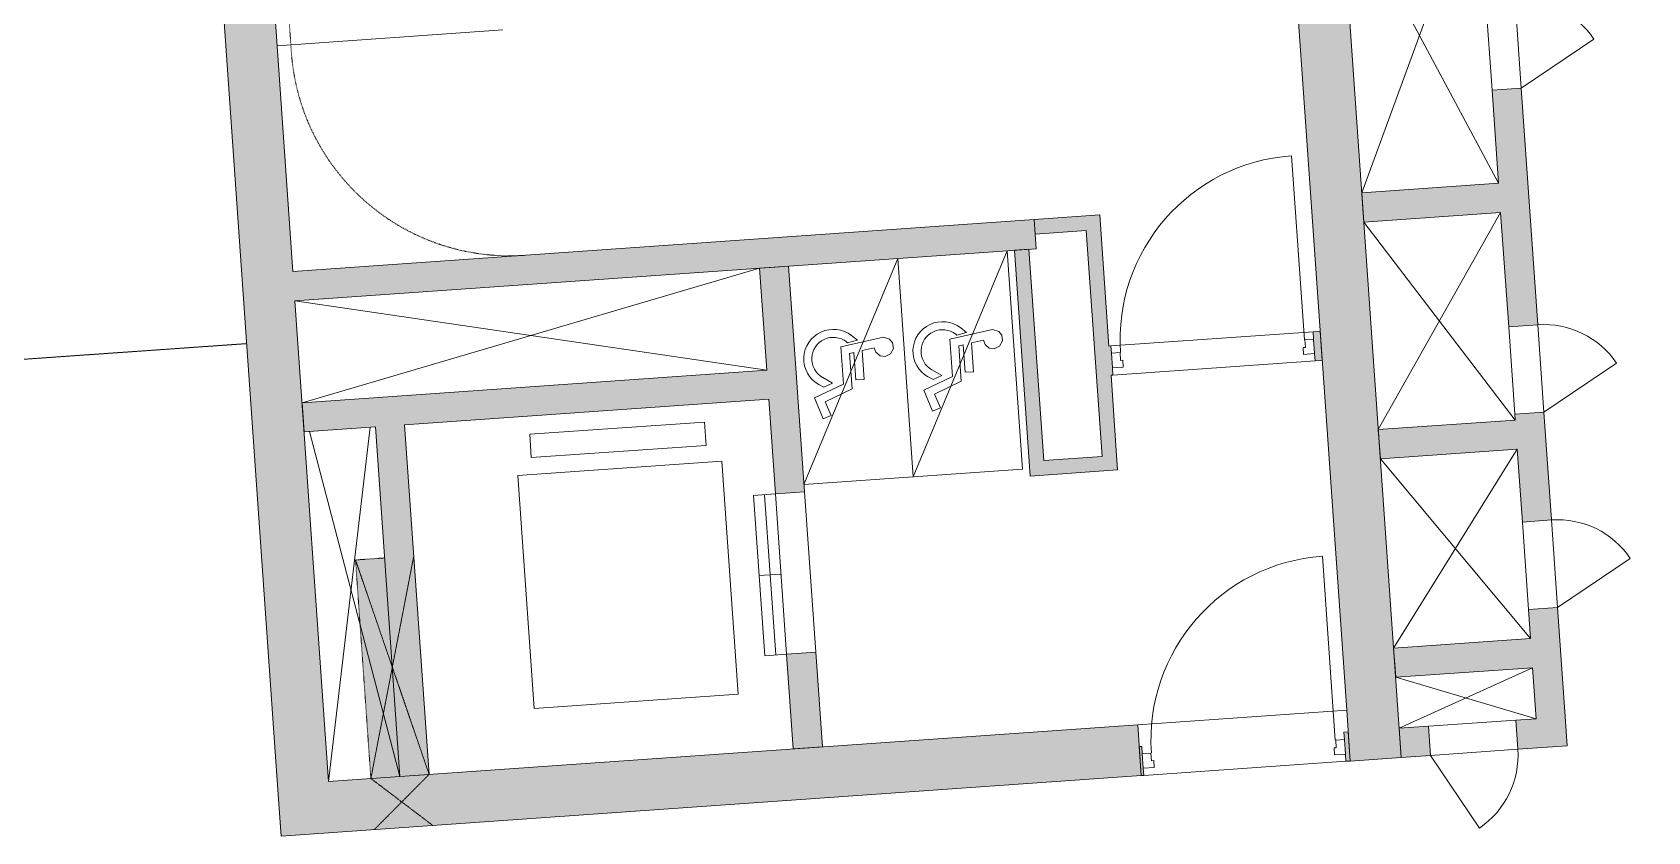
# Model space of a CAD drawing. Header units: millimetres. Extents: x 833941507 to 1669051331, y 817666127 to 1636299673.
# Drawn here: x 834390742 to 834401805, y 818033435 to 818038909 of the extents above; entities that cross this region are included whole.
import ezdxf

# ---------------------------------------------------------------- set-up
doc = ezdxf.new("R2010")
doc.units = ezdxf.units.MM
doc.header["$LTSCALE"] = 3
for name, pattern in [('3A35X-MAGP-P-MP-B02A$0$Hidden', [2.25, 1, -1.25]), ('3A35X-MAGP-P-MP-B02A$0$Overhead', [1.8, 1.2, -0.6]), ('3A35X-MAGP-P-MP-B02B$0$Hidden', [2.25, 1, -1.25]), ('3A35X-MAGP-P-MP-B02B$0$Overhead', [1.8, 1.2, -0.6])]:
    doc.linetypes.add(name, pattern=pattern)
for name, color, linetype, lineweight in [('3A35X-MAGP-P-MP-B02A$0$A-010-M_LINE', 252, 'Continuous', 5), ('3A35X-MAGP-P-MP-B02A$0$A-200-M_WALL_EXT', 252, 'Continuous', 9), ('3A35X-MAGP-P-MP-B02A$0$A-200-M_WALL_INT', 252, 'Continuous', 9), ('3A35X-MAGP-P-MP-B02A$0$A-200-M_WALL_PAT', 252, 'Continuous', 9), ('3A35X-MAGP-P-MP-B02A$0$A-230-M_FLOOR', 252, 'Continuous', 18), ('3A35X-MAGP-P-MP-B02A$0$A-325-M_DOOR', 252, 'Continuous', 5), ('3A35X-MAGP-P-MP-B02A$0$A-770-ME_FFE_SA', 252, 'Continuous', 5), ('3A35X-MAGP-P-MP-B02A$0$Z-060-M_DETAIL', 252, 'Continuous', 5), ('3A35X-MAGP-P-MP-B02B$0$A-010-M_LINE', 252, 'Continuous', 5), ('3A35X-MAGP-P-MP-B02B$0$A-200-M_WALL_EXT', 252, 'Continuous', 9), ('3A35X-MAGP-P-MP-B02B$0$A-200-M_WALL_INT', 252, 'Continuous', 9), ('3A35X-MAGP-P-MP-B02B$0$A-200-M_WALL_PAT', 252, 'Continuous', 9), ('3A35X-MAGP-P-MP-B02B$0$A-230-M_FLOOR', 252, 'Continuous', 18), ('3A35X-MAGP-P-MP-B02B$0$A-325-M_DOOR', 252, 'Continuous', 5), ('3A35X-MAGP-P-MP-B02B$0$A-770-ME_FFE_SA', 252, 'Continuous', 5), ('3A35X-MAGP-P-MP-B02B$0$Z-060-M_DETAIL', 252, 'Continuous', 5), ('UAJ-23FLOR-h', 251, 'Continuous', 9)]:
    doc.layers.add(name, color=color, linetype=linetype, lineweight=lineweight)
doc.layers.add('UAJ-00XREF', color=7, linetype='Continuous')

# ---------------------------------------------------------------- blocks, each defined once
blk = doc.blocks.new('GBP-LTC-LB01')
at = {"layer": 'UAJ-23FLOR-h'}
h = blk.add_hatch(dxfattribs=at)
h.set_pattern_fill('EARTH,_O', color=256, scale=180, angle=45)
h.set_pattern_definition([(48.9989, (834576001.8, 818046085.3), (-112.727, 1612.5107), [1143, -1143]), (48.9989, (834575678.3, 818046366.6), (-112.727, 1612.5107), [1143, -1143]), (48.9989, (834575354.8, 818046647.8), (-112.727, 1612.5107), [1143, -1143]), (138.9989, (834575340.7, 818046849.3), (-1612.5107, -112.727), [1143, -1143]), (138.9989, (834575621.9, 818047172.8), (-1612.5107, -112.727), [1143, -1143]), (138.9989, (834575903.1, 818047496.3), (-1612.5107, -112.727), [1143, -1143])])
h.paths.add_polyline_path([(834572173, 818200349), (834310584, 818182062), (834331502, 817882832), (834364940, 817885169), (834473096, 818011284), (834480534, 818020120), (834485095, 818025710), (834491376, 818033619), (834497063, 818041013), (834493146, 818043679), (834512789, 818074029), (834518712, 818083675), (834526231, 818096325), (834534646, 818111073), (834545956, 818131981), (834557205, 818154199), (834564040, 818168497), (834570941, 818183576), (834578368, 818200696)])
h.paths.add_polyline_path([(834382131, 817956470), (834418269, 817958996), (834422062, 817963856), (834428403, 817964299), (834467239, 818010696), (834466445, 818021739), (834476098, 818035709), (834485267, 818048983), (834487015, 818051460), (834497268, 818067303), (834492893, 818129890), (834448057, 818126756), (834416897, 818105052), (834382061, 818080789), (834386167, 818022059), (834377588, 818021459)], flags=16)
edge = h.paths.add_edge_path(flags=16)
edge.add_line((834540292, 818142076), (834533466, 818141614))
edge.add_line((834533466, 818141614), (834523258, 818143863))
edge.add_line((834523258, 818143863), (834525897, 818155839))
edge.add_arc((834558382, 818267025), 115835, 237.2184, 253.71313, ccw=False)
edge.add_line((834495665, 818169638), (834498268, 818132357))
edge.add_line((834498268, 818132357), (834496346, 818130135))
edge.add_line((834496346, 818130135), (834492880, 818129893))
edge.add_line((834492880, 818129893), (834494230, 818110588))
edge.add_line((834494230, 818110588), (834496326, 818110708))
edge.add_line((834496326, 818110708), (834498420, 818080754))
edge.add_line((834498420, 818080754), (834498046, 818080727))
edge.add_line((834498046, 818080727), (834498255, 818077746))
edge.add_line((834498255, 818077746), (834503061, 818078082))
edge.add_line((834503061, 818078082), (834504980, 818081212))
edge.add_line((834504980, 818081212), (834509429, 818088471))
edge.add_line((834509429, 818088471), (834515217, 818097914))
edge.add_line((834515217, 818097914), (834526067, 818116416))
edge.add_line((834526067, 818116416), (834532489, 818127889))
edge.add_line((834532489, 818127889), (834534831, 818132146))
edge.add_line((834534831, 818132146), (834540292, 818142076))
h = blk.add_hatch(dxfattribs=at)
h.set_pattern_fill('EARTH,_O', color=256, scale=180, angle=45)
h.set_pattern_definition([(45.0000001, (-1082349.7, 54794.9), (-3e-06, 1616.4461018), [1143, -1143]), (45.0000001, (-1082652.8, 55098), (-3e-06, 1616.4461018), [1143, -1143]), (45.0000001, (-1082955.9, 55401.1), (-3e-06, 1616.4461018), [1143, -1143]), (135.0000001, (-1082955.9, 55603.1), (-1616.4461018, -3e-06), [1143, -1143]), (135.0000001, (-1082652.8, 55906.2), (-1616.4461018, -3e-06), [1143, -1143]), (135.0000001, (-1082349.7, 56209.3), (-1616.4461018, -3e-06), [1143, -1143])])
h.paths.add_polyline_path([(834669469, 818015499), (834651081, 818014214), (834651091, 818014066), (834669480, 818015352)], flags=16)
edge = h.paths.add_edge_path()
edge.add_arc((834611764, 818123015), 22001, 94.0007, 118.6887)
edge.add_line((834601202, 818142316), (834593918, 818141228))
edge.add_arc((834611768, 818123014), 25503, 93.9972, 134.4213, ccw=False)
edge.add_line((834609991, 818148455), (834618164, 818149026))
edge.add_line((834618164, 818149026), (834618408, 818145535))
edge.add_line((834618408, 818145535), (834616365, 818145392))
edge.add_line((834616365, 818145392), (834616609, 818141901))
edge.add_line((834616609, 818141901), (834611622, 818141552))
edge.add_line((834611622, 818141552), (834611378, 818145043))
edge.add_line((834611378, 818145043), (834610229, 818144963))
h.paths.add_polyline_path([(834673233, 818197366), (834607546, 818192774), (834599172, 818174435), (834588349, 818152375), (834578622, 818133891), (834568418, 818115665), (834556457, 818095618), (834546606, 818080042), (834532219, 818058624), (834523692, 818046596), (834515684, 818035708), (834508244, 818025930), (834500656, 818016266), (834489787, 818002934), (834483448, 817995421), (834478638, 817989842), (834458454, 817967379), (834441506, 817949096), (834383076, 817886437), (834482027, 817893355), (834551919, 817920009), (834634905, 817930637), (834634023, 817939309), (834633770, 817941796), (834633578, 817943687), (834508697, 817930984), (834507053, 817930191), (834506409, 817939427), (834507657, 817945567), (834503417, 818006767), (834503064, 818011763), (834514053, 818025792), (834520785, 818034889), (834526319, 818042437), (834532382, 818050706), (834536346, 818056473), (834542258, 818065226), (834550406, 818077287), (834561579, 818095002), (834574523, 818117080), (834587769, 818140310), (834609774, 818143595), (834610002, 818140336), (834634253, 818142031), (834636807, 818105492), (834642791, 818105914), (834646279, 818056033), (834640293, 818055614), (834643382, 818011425), (834641138, 818011268), (834645776, 817944928), (834639048, 817944244), (834640362, 817931328), (834651070, 817932707), (834650588, 817936476), (834685106, 817940897), (834685588, 817937128), (834691374, 817937869)])
blk = doc.blocks.new('3A35X-MAGP-P-MP-B02A')
at = {"layer": '3A35X-MAGP-P-MP-B02A$0$A-200-M_WALL_PAT', "lineweight": 5}
blk.add_hatch(color=256, dxfattribs=at).paths.add_polyline_path([(24000, 113156), (24350, 113156), (24350, 120656), (24000, 120656), (24000, 113302)], flags=0)
at = {"layer": '3A35X-MAGP-P-MP-B02A$0$A-200-M_WALL_PAT'}
h = blk.add_hatch(color=256, dxfattribs=at)
h.paths.add_polyline_path([(25490, 113356), (25490, 114106), (25290, 114106), (25290, 113356)], flags=0)
h.paths.add_polyline_path([(25290, 114706), (25490, 114706), (25490, 115446), (25290, 115446), (25290, 114735)], flags=0)
h.paths.add_polyline_path([(25290, 116046), (25490, 116046), (25490, 117671), (25290, 117671), (25290, 116531)], flags=0)
h.paths.add_polyline_path([(25490, 118271), (25490, 120456), (25290, 120456), (25290, 118271)], flags=0)
for points in [[(16660, 113506), (17010, 113506), (17010, 120306), (16660, 120306), (16660, 115585)], [(20751, 116806), (22100, 116806), (22100, 117006), (17010, 117006), (17010, 116806), (20400, 116806)], [(22546, 116906), (22550, 116906), (22550, 117006), (22100, 117006), (22100, 116906), (22511, 116906)], [(25290, 116831), (25290, 117031), (24350, 117031), (24350, 116831), (25048, 116831)], [(22468, 115356), (22550, 115356), (22550, 116906), (22450, 116906), (22450, 115356)], [(20218, 116106), (20400, 116106), (20400, 116806), (20200, 116806), (20200, 116106)], [(22050, 115356), (22050, 116806), (21950, 116806), (21950, 115356), (22039, 115356)], [(17500, 115906), (17500, 116106), (17010, 116106), (17010, 115906)], [(20200, 115906), (20400, 115906), (20400, 116106), (17500, 116106), (17500, 115906), (20200, 115906)], [(17500, 113506), (17700, 113506), (17700, 115906), (17500, 115906), (17500, 113996)], [(24350, 115206), (25290, 115206), (25290, 115406), (24350, 115406), (24350, 115256)], [(22550, 115256), (22550, 115356), (21950, 115356), (21950, 115256), (22450, 115256)], [(25048, 113706), (25290, 113706), (25290, 113906), (24350, 113906), (24350, 113706)]]:
    blk.add_hatch(color=256, dxfattribs=at).paths.add_polyline_path(points, flags=0)
h = blk.add_hatch(color=256, dxfattribs=at)
h.paths.add_polyline_path([(24000, 115906), (24000, 116106), (23951, 116106), (23951, 115906)], flags=0)
h.paths.add_polyline_path([(22550, 115906), (22563, 115906), (22563, 116106), (22550, 116106), (22550, 115906)], flags=0)
h = blk.add_hatch(color=256, dxfattribs=at)
h.paths.add_polyline_path([(20200, 113506), (20400, 113506), (20400, 114156), (20200, 114156)], flags=0)
h.paths.add_polyline_path([(20200, 115256), (20400, 115256), (20400, 115906), (20200, 115906), (20200, 115256)], flags=0)
h = blk.add_hatch(color=256, dxfattribs=at)
h.paths.add_polyline_path([(20385, 113156), (22565, 113156), (22565, 113506), (16660, 113506), (16660, 113156), (19833, 113156)], flags=0)
h.paths.add_polyline_path([(24000, 113356), (24000, 113356), (24000, 113394)], flags=0)
h = blk.add_hatch(color=256, dxfattribs=at)
h.paths.add_polyline_path([(23970, 113156), (24000, 113156), (24000, 113356), (23970, 113356), (23970, 113206)], flags=0)
h.paths.add_polyline_path([(22582, 113156), (22582, 113356), (22565, 113356), (22565, 113156)], flags=0)
h = blk.add_hatch(color=256, dxfattribs=at)
h.paths.add_polyline_path([(25490, 113156), (25490, 113356), (25150, 113356), (25150, 113156)], flags=0)
h.paths.add_polyline_path([(24550, 113156), (24550, 113356), (24350, 113356), (24350, 113156)], flags=0)
at = {"layer": '3A35X-MAGP-P-MP-B02A$0$Z-060-M_DETAIL'}
blk.add_hatch(color=256, dxfattribs=at).paths.add_polyline_path([(17300, 113506), (17500, 113506), (17500, 115006), (17300, 115006), (17300, 113796)], flags=0)
at = {"layer": '3A35X-MAGP-P-MP-B02A$0$A-010-M_LINE'}
for p, q in [((24350, 119131), (25290, 117031)), ((25290, 119131), (24350, 117031)), ((25290, 115406), (24350, 116831)), ((24350, 115406), (25290, 116831)), ((17010, 116806), (20200, 116106)), ((20200, 116806), (17010, 116106)), ((17463, 115906), (17010, 113506)), ((17048, 115906), (17500, 113506)), ((25290, 113906), (24350, 115206)), ((24350, 113906), (25290, 115206)), ((25290, 113356), (24350, 113706)), ((24350, 113356), (25290, 113706))]:
    blk.add_line(p, q, dxfattribs=at)
at = {"layer": '3A35X-MAGP-P-MP-B02A$0$A-010-M_LINE', "linetype": '3A35X-MAGP-P-MP-B02A$0$Hidden'}
for p, q in [((17105, 118806), (17105, 118506)), ((17300, 115006), (17300, 113506)), ((17500, 115006), (17300, 115006))]:
    blk.add_line(p, q, dxfattribs=at)
at = {"layer": '3A35X-MAGP-P-MP-B02A$0$A-010-M_LINE', "linetype": '3A35X-MAGP-P-MP-B02A$0$Overhead'}
for p, q in [((16660, 116536), (11660, 116536)), ((17700, 113506), (17300, 115006)), ((17300, 113506), (17700, 115006)), ((17700, 113156), (17300, 113506)), ((17300, 113156), (17700, 113506))]:
    blk.add_line(p, q, dxfattribs=at)
at = {"layer": '3A35X-MAGP-P-MP-B02A$0$A-010-M_LINE', "linetype": '3A35X-MAGP-P-MP-B02A$0$Hidden'}
blk.add_arc((18605, 118506), 1500, 180, 269.8418, dxfattribs=at)
at = {"layer": '3A35X-MAGP-P-MP-B02A$0$A-200-M_WALL_EXT', "lineweight": 13}
for p, q in [((24350, 113156), (24350, 120656)), ((17010, 117006), (17010, 120306)), ((24000, 120306), (24000, 113506)), ((16660, 119699), (16660, 113506)), ((22100, 117006), (17010, 117006)), ((22100, 116806), (22100, 117006)), ((17010, 116806), (22100, 116806)), ((17010, 113506), (17010, 116806)), ((16660, 113506), (16660, 113156)), ((22565, 113506), (17010, 113506)), ((22565, 113156), (22565, 113506)), ((24000, 113506), (24000, 113506)), ((24000, 113506), (24000, 113156)), ((16660, 113156), (22565, 113156)), ((24000, 113156), (24000, 113156)), ((24350, 113156), (24000, 113156))]:
    blk.add_line(p, q, dxfattribs=at)
at = {"layer": '3A35X-MAGP-P-MP-B02A$0$A-200-M_WALL_INT'}
for p, q in [((18560, 118556), (17010, 118556)), ((25290, 117671), (25290, 118271)), ((25490, 118271), (25490, 117671)), ((25490, 117671), (25290, 117671)), ((25290, 117671), (25290, 117031)), ((25490, 116046), (25490, 117671)), ((22550, 117006), (22100, 117006)), ((22100, 117006), (22100, 116906)), ((22550, 116906), (22550, 117006)), ((25290, 117031), (24350, 117031)), ((24350, 117031), (24350, 116831)), ((22100, 116906), (22450, 116906)), ((22450, 116906), (22450, 115356)), ((22550, 116106), (22550, 116906)), ((24350, 116831), (25290, 116831)), ((25290, 116831), (25290, 116046)), ((20400, 116806), (20200, 116806)), ((20200, 116806), (20200, 116106)), ((20400, 116106), (20400, 116806)), ((21950, 116806), (21950, 115356)), ((22050, 116806), (21950, 116806)), ((22050, 115356), (22050, 116806)), ((17500, 116106), (17010, 116106)), ((17010, 116106), (17010, 115906)), ((20200, 116106), (17500, 116106)), ((20400, 115906), (20400, 116106)), ((22563, 116106), (22550, 116106)), ((22563, 116056), (22563, 116106)), ((24000, 116106), (23951, 116106)), ((23951, 116106), (23951, 116056)), ((24000, 115906), (24000, 116106)), ((22563, 115906), (22563, 115956)), ((23951, 115956), (23951, 115906)), ((25290, 116046), (25490, 116046)), ((25290, 115446), (25290, 116046)), ((25490, 116046), (25490, 115446)), ((17010, 115906), (17500, 115906)), ((17500, 115906), (17500, 113506)), ((17700, 115906), (20200, 115906)), ((17700, 113506), (17700, 115906)), ((20200, 115906), (20200, 115256)), ((20400, 115256), (20400, 115906)), ((22550, 115906), (22563, 115906)), ((22550, 115356), (22550, 115906)), ((23951, 115906), (24000, 115906)), ((25290, 115406), (24350, 115406)), ((24350, 115406), (24350, 115206)), ((25490, 115446), (25290, 115446)), ((25290, 115446), (25290, 115406)), ((25490, 114706), (25490, 115446)), ((21950, 115356), (21950, 115256)), ((22450, 115356), (22050, 115356)), ((22550, 115256), (22550, 115356)), ((20200, 115256), (20400, 115256)), ((21950, 115256), (22550, 115256)), ((24350, 115206), (25290, 115206)), ((25290, 115206), (25290, 114706)), ((25290, 114706), (25490, 114706)), ((25290, 114106), (25290, 114706)), ((25490, 114706), (25490, 114106)), ((20200, 114156), (20200, 113506)), ((20400, 114156), (20200, 114156)), ((20400, 113506), (20400, 114156)), ((25490, 114106), (25290, 114106)), ((25290, 114106), (25290, 113906)), ((25490, 113356), (25490, 114106)), ((25290, 113906), (24350, 113906)), ((24350, 113906), (24350, 113706)), ((24350, 113706), (25290, 113706)), ((25290, 113706), (25290, 113356)), ((17500, 113506), (17700, 113506)), ((20200, 113506), (20400, 113506)), ((22582, 113356), (22565, 113356)), ((22565, 113356), (22565, 113156)), ((22582, 113306), (22582, 113356)), ((24000, 113356), (23970, 113356)), ((23970, 113356), (23970, 113306)), ((24000, 113156), (24000, 113356)), ((24550, 113356), (24350, 113356)), ((24350, 113356), (24350, 113156)), ((24550, 113156), (24550, 113356)), ((24550, 113356), (25150, 113356)), ((25290, 113356), (25150, 113356)), ((25150, 113356), (25150, 113156)), ((25490, 113156), (25490, 113356)), ((22582, 113156), (22582, 113206)), ((23970, 113206), (23970, 113156)), ((22565, 113156), (22582, 113156)), ((23970, 113156), (24000, 113156)), ((24350, 113156), (24550, 113156)), ((25150, 113156), (24550, 113156)), ((25150, 113156), (25490, 113156))]:
    blk.add_line(p, q, dxfattribs=at)
at = {"layer": '3A35X-MAGP-P-MP-B02A$0$A-230-M_FLOOR'}
for p, q in [((22563, 116106), (23951, 116106)), ((23951, 115906), (22563, 115906)), ((20200, 115256), (20200, 114156)), ((20400, 115256), (20400, 114156)), ((22565, 113506), (24000, 113506)), ((22565, 113506), (24000, 113506)), ((23970, 113156), (22582, 113156))]:
    blk.add_line(p, q, dxfattribs=at)
at = {"layer": '3A35X-MAGP-P-MP-B02A$0$A-325-M_DOOR'}
for p, q in [((25490, 117671), (26010, 117971)), ((23888, 116056), (23888, 117318)), ((25490, 115446), (26010, 115746)), ((20200, 114156), (20200, 115256)), ((20400, 114156), (20400, 115256)), ((23907, 113306), (23907, 114568)), ((25490, 114106), (26010, 114406)), ((24550, 113156), (24850, 112636))]:
    blk.add_line(p, q, dxfattribs=at)
at = {"layer": '3A35X-MAGP-P-MP-B02A$0$A-325-M_DOOR', "lineweight": 9}
for p, q in [((22563, 116056), (22623, 116056)), ((22563, 115956), (22563, 116056)), ((22623, 116056), (22623, 116003)), ((23891, 116056), (23951, 116056)), ((23891, 116003), (23891, 116056)), ((23951, 116056), (23951, 115956)), ((22638, 115956), (22563, 115956)), ((22623, 116003), (22638, 116003)), ((22638, 116003), (22638, 115956)), ((23876, 115956), (23876, 116003)), ((23876, 116003), (23891, 116003)), ((23951, 115956), (23876, 115956)), ((22582, 113306), (22642, 113306)), ((22582, 113206), (22582, 113306)), ((22642, 113306), (22642, 113253)), ((23910, 113306), (23970, 113306)), ((23910, 113253), (23910, 113306)), ((23970, 113306), (23970, 113206)), ((22657, 113206), (22582, 113206)), ((22642, 113253), (22657, 113253)), ((22657, 113253), (22657, 113206)), ((23895, 113206), (23895, 113253)), ((23895, 113253), (23910, 113253)), ((23970, 113206), (23895, 113206))]:
    blk.add_line(p, q, dxfattribs=at)
at = {"layer": '3A35X-MAGP-P-MP-B02A$0$A-325-M_DOOR'}
for centre, radius, start, end in [((25490, 117671), 600, 30, 90), ((23888, 116056), 1262, 90, 180), ((25490, 115446), 600, 30, 90), ((25490, 114106), 600, 30, 90), ((23907, 113306), 1262, 90, 180), ((24550, 113156), 600, 300, 0)]:
    blk.add_arc(centre, radius, start, end, dxfattribs=at)
at = {"layer": '3A35X-MAGP-P-MP-B02A$0$A-770-ME_FFE_SA'}
for p, q in [((19750, 115781), (18550, 115781)), ((18550, 115781), (18550, 115621)), ((19750, 115621), (19750, 115781)), ((18550, 115621), (19750, 115621)), ((19850, 115506), (18450, 115506)), ((18450, 115506), (18450, 113906)), ((19850, 113906), (19850, 115506)), ((20050, 115256), (20200, 115256)), ((20050, 115256), (20050, 114156)), ((20125, 115256), (20125, 114156)), ((20200, 115256), (20200, 114156)), ((20050, 114706), (20200, 114706)), ((20200, 114156), (20050, 114156)), ((18450, 113906), (19850, 113906))]:
    blk.add_line(p, q, dxfattribs=at)
at = {"layer": '3A35X-MAGP-P-MP-B02A$0$Z-060-M_DETAIL'}
for p, q in [((21150, 116806), (20400, 115306)), ((21150, 116806), (21150, 115306)), ((21900, 116806), (21150, 115306)), ((21150, 115306), (21150, 116806)), ((21900, 116806), (21900, 115306)), ((20796, 116301), (20834, 116267)), ((21546, 116301), (21584, 116267)), ((21013, 116275), (20717, 116229)), ((20717, 116229), (20717, 115974)), ((20766, 116254), (20759, 116260)), ((20834, 116267), (20766, 116254)), ((20774, 116179), (20804, 116184)), ((20774, 115937), (20774, 116179)), ((20804, 116184), (20804, 115996)), ((20862, 116193), (20945, 116206)), ((20862, 115996), (20862, 116193)), ((20945, 116206), (20954, 116176)), ((20954, 116176), (20981, 116149)), ((21054, 116259), (21013, 116275)), ((21053, 116158), (21076, 116193)), ((21073, 116233), (21054, 116259)), ((21076, 116193), (21073, 116233)), ((21763, 116275), (21467, 116229)), ((21467, 116229), (21467, 115974)), ((21516, 116254), (21509, 116260)), ((21584, 116267), (21516, 116254)), ((21524, 116179), (21554, 116184)), ((21524, 115937), (21524, 116179)), ((21554, 116184), (21554, 115996)), ((21612, 116193), (21695, 116206)), ((21612, 115996), (21612, 116193)), ((21695, 116206), (21704, 116176)), ((21704, 116176), (21731, 116149)), ((21804, 116259), (21763, 116275)), ((21803, 116158), (21826, 116193)), ((21823, 116233), (21804, 116259)), ((21826, 116193), (21823, 116233)), ((20981, 116149), (21015, 116142)), ((21015, 116142), (21053, 116158)), ((21731, 116149), (21765, 116142)), ((21765, 116142), (21803, 116158)), ((20717, 115974), (20513, 115893)), ((20582, 115961), (20549, 115983)), ((20579, 116029), (20644, 115986)), ((20644, 115986), (20582, 115961)), ((20804, 115996), (20862, 115996)), ((21467, 115974), (21263, 115893)), ((21332, 115961), (21299, 115983)), ((21329, 116029), (21394, 115986)), ((21394, 115986), (21332, 115961)), ((21554, 115996), (21612, 115996)), ((20513, 115893), (20563, 115747)), ((20585, 115860), (20774, 115937)), ((20619, 115765), (20585, 115860)), ((21263, 115893), (21313, 115747)), ((21335, 115860), (21524, 115937)), ((21369, 115765), (21335, 115860)), ((20563, 115747), (20619, 115765)), ((21313, 115747), (21369, 115765)), ((21150, 115306), (20400, 115306)), ((21900, 115306), (21150, 115306))]:
    blk.add_line(p, q, dxfattribs=at)
for centre, radius in [((20660, 116151), 202), ((20660, 116151), 147), ((21410, 116151), 202), ((21410, 116151), 147)]:
    blk.add_arc(centre, radius, 47.8468, 236.5012, dxfattribs=at)
blk = doc.blocks.new('3A35X-MAGP-P-MP-B02B')
at = {"layer": '3A35X-MAGP-P-MP-B02B$0$A-200-M_WALL_PAT', "lineweight": 5}
blk.add_hatch(color=256, dxfattribs=at).paths.add_polyline_path([(24175, 113156), (24350, 113156), (24350, 120656), (24000, 120656), (24000, 113156)], flags=0)
at = {"layer": '3A35X-MAGP-P-MP-B02B$0$A-200-M_WALL_PAT'}
h = blk.add_hatch(color=256, dxfattribs=at)
h.paths.add_polyline_path([(25490, 113356), (25490, 114106), (25290, 114106), (25290, 113356)], flags=0)
h.paths.add_polyline_path([(25490, 114706), (25490, 115446), (25290, 115446), (25290, 114706), (25415, 114706)], flags=0)
h.paths.add_polyline_path([(25490, 116046), (25490, 117671), (25290, 117671), (25290, 116046)], flags=0)
h.paths.add_polyline_path([(25290, 118271), (25490, 118271), (25490, 120456), (25290, 120456), (25290, 118988)], flags=0)
for points in [[(16660, 113506), (17010, 113506), (17010, 120306), (16660, 120306), (16660, 115585)], [(20200, 116806), (22100, 116806), (22100, 117006), (17010, 117006), (17010, 116806), (18015, 116806)], [(22511, 116906), (22550, 116906), (22550, 117006), (22100, 117006), (22100, 116906), (22450, 116906)], [(25290, 116831), (25290, 117031), (24350, 117031), (24350, 116831)], [(22468, 115356), (22550, 115357), (22550, 116906), (22450, 116906), (22450, 115356)], [(20218, 116106), (20400, 116106), (20400, 116806), (20200, 116806), (20200, 116106)], [(22050, 115356), (22050, 116806), (21950, 116806), (21950, 115356), (22039, 115356)], [(17500, 115906), (17500, 116106), (17010, 116106), (17010, 115906), (17455, 115906)], [(20200, 115906), (20400, 115906), (20400, 116106), (17500, 116106), (17500, 115906), (17700, 115906)], [(17500, 113506), (17700, 113506), (17700, 115906), (17500, 115906), (17500, 113996)], [(25290, 115206), (25290, 115406), (24350, 115406), (24350, 115206)], [(22550, 115256), (22550, 115356), (21950, 115356), (21950, 115256), (22450, 115256)], [(25290, 113706), (25290, 113906), (24350, 113906), (24350, 113706)], [(22565, 113156), (22565, 113506), (16660, 113506), (16660, 113156), (21935, 113156)]]:
    blk.add_hatch(color=256, dxfattribs=at).paths.add_polyline_path(points, flags=0)
h = blk.add_hatch(color=256, dxfattribs=at)
h.paths.add_polyline_path([(22563, 115906), (22563, 115906), (22563, 116106), (22550, 116106), (22550, 115906)], flags=0)
h.paths.add_polyline_path([(24000, 115906), (24000, 116106), (23951, 116106), (23951, 115906)], flags=0)
h = blk.add_hatch(color=256, dxfattribs=at)
h.paths.add_polyline_path([(20400, 113506), (20400, 114156), (20200, 114156), (20200, 113506)], flags=0)
h.paths.add_polyline_path([(20200, 115256), (20400, 115256), (20400, 115906), (20200, 115906), (20200, 115256)], flags=0)
h = blk.add_hatch(color=256, dxfattribs=at)
h.paths.add_polyline_path([(22565, 113156), (22582, 113156), (22582, 113356), (22565, 113356), (22565, 113206)], flags=0)
h.paths.add_polyline_path([(23970, 113156), (24000, 113156), (24000, 113356), (23970, 113356), (23970, 113206)], flags=0)
h = blk.add_hatch(color=256, dxfattribs=at)
h.paths.add_polyline_path([(25150, 113156), (25490, 113156), (25490, 113356), (25150, 113356), (25150, 113240)], flags=0)
h.paths.add_polyline_path([(24350, 113156), (24550, 113156), (24550, 113356), (24350, 113356), (24350, 113283)], flags=0)
at = {"layer": '3A35X-MAGP-P-MP-B02B$0$Z-060-M_DETAIL'}
blk.add_hatch(color=256, dxfattribs=at).paths.add_polyline_path([(17455, 113506), (17500, 113506), (17500, 115006), (17300, 115006), (17300, 113506)], flags=0)
at = {"layer": '3A35X-MAGP-P-MP-B02B$0$A-010-M_LINE'}
for p, q in [((24350, 119131), (25290, 117031)), ((25290, 119131), (24350, 117031)), ((25290, 115406), (24350, 116831)), ((24350, 115406), (25290, 116831)), ((17010, 116806), (20200, 116106)), ((20200, 116806), (17010, 116106)), ((17463, 115906), (17010, 113506)), ((17048, 115906), (17500, 113506)), ((25290, 113906), (24350, 115206)), ((24350, 113906), (25290, 115206)), ((25290, 113356), (24350, 113706)), ((24350, 113356), (25290, 113706))]:
    blk.add_line(p, q, dxfattribs=at)
at = {"layer": '3A35X-MAGP-P-MP-B02B$0$A-010-M_LINE', "linetype": '3A35X-MAGP-P-MP-B02B$0$Hidden'}
for p, q in [((17105, 118806), (17105, 118506)), ((17300, 115006), (17300, 113506)), ((17500, 115006), (17300, 115006))]:
    blk.add_line(p, q, dxfattribs=at)
at = {"layer": '3A35X-MAGP-P-MP-B02B$0$A-010-M_LINE', "linetype": '3A35X-MAGP-P-MP-B02B$0$Overhead'}
for p, q in [((16660, 116536), (11660, 116536)), ((17700, 113506), (17300, 115006)), ((17300, 113506), (17700, 115006)), ((17700, 113156), (17300, 113506)), ((17300, 113156), (17700, 113506))]:
    blk.add_line(p, q, dxfattribs=at)
at = {"layer": '3A35X-MAGP-P-MP-B02B$0$A-010-M_LINE', "linetype": '3A35X-MAGP-P-MP-B02B$0$Hidden'}
blk.add_arc((18605, 118506), 1500, 180, 269.8418, dxfattribs=at)
at = {"layer": '3A35X-MAGP-P-MP-B02B$0$A-200-M_WALL_EXT', "lineweight": 13}
for p, q in [((24350, 113156), (24350, 120656)), ((17010, 117006), (17010, 120306)), ((24000, 120306), (24000, 113506)), ((16660, 119699), (16660, 113506)), ((22100, 117006), (17010, 117006)), ((22100, 116806), (22100, 117006)), ((17010, 116806), (22100, 116806)), ((17010, 113506), (17010, 116806)), ((16660, 113506), (16660, 113156)), ((22565, 113506), (17010, 113506)), ((22565, 113156), (22565, 113506)), ((24000, 113506), (24000, 113506)), ((24000, 113506), (24000, 113156)), ((16660, 113156), (22565, 113156)), ((24000, 113156), (24000, 113156)), ((24350, 113156), (24000, 113156))]:
    blk.add_line(p, q, dxfattribs=at)
at = {"layer": '3A35X-MAGP-P-MP-B02B$0$A-200-M_WALL_INT'}
for p, q in [((18560, 118556), (17010, 118556)), ((25290, 117671), (25290, 118271)), ((25490, 118271), (25490, 117671)), ((25490, 117671), (25290, 117671)), ((25290, 117671), (25290, 117031)), ((25490, 116046), (25490, 117671)), ((22550, 117006), (22100, 117006)), ((22100, 117006), (22100, 116906)), ((22550, 116906), (22550, 117006)), ((25290, 117031), (24350, 117031)), ((24350, 117031), (24350, 116831)), ((22100, 116906), (22450, 116906)), ((22450, 116906), (22450, 115356)), ((22550, 116106), (22550, 116906)), ((24350, 116831), (25290, 116831)), ((25290, 116831), (25290, 116046)), ((20400, 116806), (20200, 116806)), ((20200, 116806), (20200, 116106)), ((20400, 116106), (20400, 116806)), ((21950, 116806), (21950, 115356)), ((22050, 116806), (21950, 116806)), ((22050, 115356), (22050, 116806)), ((17500, 116106), (17010, 116106)), ((17010, 116106), (17010, 115906)), ((20200, 116106), (17500, 116106)), ((20400, 115906), (20400, 116106)), ((22563, 116106), (22550, 116106)), ((22563, 116056), (22563, 116106)), ((24000, 116106), (23951, 116106)), ((23951, 116106), (23951, 116056)), ((24000, 115906), (24000, 116106)), ((22563, 115906), (22563, 115956)), ((23951, 115956), (23951, 115906)), ((25290, 116046), (25490, 116046)), ((25290, 115446), (25290, 116046)), ((25490, 116046), (25490, 115446)), ((17010, 115906), (17500, 115906)), ((17500, 115906), (17500, 113506)), ((17700, 115906), (20200, 115906)), ((17700, 113506), (17700, 115906)), ((20200, 115906), (20200, 115256)), ((20400, 115256), (20400, 115906)), ((22550, 115906), (22563, 115906)), ((22550, 115356), (22550, 115906)), ((23951, 115906), (24000, 115906)), ((25290, 115406), (24350, 115406)), ((24350, 115406), (24350, 115206)), ((25490, 115446), (25290, 115446)), ((25290, 115446), (25290, 115406)), ((25490, 114706), (25490, 115446)), ((21950, 115356), (21950, 115256)), ((22450, 115356), (22050, 115356)), ((22550, 115256), (22550, 115356)), ((20200, 115256), (20400, 115256)), ((21950, 115256), (22550, 115256)), ((24350, 115206), (25290, 115206)), ((25290, 115206), (25290, 114706)), ((25290, 114706), (25490, 114706)), ((25290, 114106), (25290, 114706)), ((25490, 114706), (25490, 114106)), ((20200, 114156), (20200, 113506)), ((20400, 114156), (20200, 114156)), ((20400, 113506), (20400, 114156)), ((25490, 114106), (25290, 114106)), ((25290, 114106), (25290, 113906)), ((25490, 113356), (25490, 114106)), ((25290, 113906), (24350, 113906)), ((24350, 113906), (24350, 113706)), ((24350, 113706), (25290, 113706)), ((25290, 113706), (25290, 113356)), ((17500, 113506), (17700, 113506)), ((20200, 113506), (20400, 113506)), ((22582, 113356), (22565, 113356)), ((22565, 113356), (22565, 113156)), ((22582, 113306), (22582, 113356)), ((24000, 113356), (23970, 113356)), ((23970, 113356), (23970, 113306)), ((24000, 113156), (24000, 113356)), ((24550, 113356), (24350, 113356)), ((24350, 113356), (24350, 113156)), ((24550, 113156), (24550, 113356)), ((24550, 113356), (25150, 113356)), ((25290, 113356), (25150, 113356)), ((25150, 113356), (25150, 113156)), ((25490, 113156), (25490, 113356)), ((22582, 113156), (22582, 113206)), ((23970, 113206), (23970, 113156)), ((22565, 113156), (22582, 113156)), ((23970, 113156), (24000, 113156)), ((24350, 113156), (24550, 113156)), ((25150, 113156), (24550, 113156)), ((25150, 113156), (25490, 113156))]:
    blk.add_line(p, q, dxfattribs=at)
at = {"layer": '3A35X-MAGP-P-MP-B02B$0$A-230-M_FLOOR'}
for p, q in [((22563, 116106), (23951, 116106)), ((23951, 115906), (22563, 115906)), ((20200, 115256), (20200, 114156)), ((20400, 115256), (20400, 114156)), ((22565, 113506), (24000, 113506)), ((22565, 113506), (24000, 113506)), ((23970, 113156), (22582, 113156))]:
    blk.add_line(p, q, dxfattribs=at)
at = {"layer": '3A35X-MAGP-P-MP-B02B$0$A-325-M_DOOR'}
for p, q in [((25490, 117671), (26010, 117971)), ((23888, 116056), (23888, 117318)), ((25490, 115446), (26010, 115746)), ((20200, 114156), (20200, 115256)), ((20400, 114156), (20400, 115256)), ((23907, 113306), (23907, 114568)), ((25490, 114106), (26010, 114406)), ((24550, 113156), (24850, 112636))]:
    blk.add_line(p, q, dxfattribs=at)
at = {"layer": '3A35X-MAGP-P-MP-B02B$0$A-325-M_DOOR', "lineweight": 9}
for p, q in [((22563, 116056), (22623, 116056)), ((22563, 115956), (22563, 116056)), ((22623, 116056), (22623, 116003)), ((23891, 116056), (23951, 116056)), ((23891, 116003), (23891, 116056)), ((23951, 116056), (23951, 115956)), ((22638, 115956), (22563, 115956)), ((22623, 116003), (22638, 116003)), ((22638, 116003), (22638, 115956)), ((23876, 115956), (23876, 116003)), ((23876, 116003), (23891, 116003)), ((23951, 115956), (23876, 115956)), ((22582, 113306), (22642, 113306)), ((22582, 113206), (22582, 113306)), ((22642, 113306), (22642, 113253)), ((23910, 113306), (23970, 113306)), ((23910, 113253), (23910, 113306)), ((23970, 113306), (23970, 113206)), ((22657, 113206), (22582, 113206)), ((22642, 113253), (22657, 113253)), ((22657, 113253), (22657, 113206)), ((23895, 113206), (23895, 113253)), ((23895, 113253), (23910, 113253)), ((23970, 113206), (23895, 113206))]:
    blk.add_line(p, q, dxfattribs=at)
at = {"layer": '3A35X-MAGP-P-MP-B02B$0$A-325-M_DOOR'}
for centre, radius, start, end in [((25490, 117671), 600, 30, 90), ((23888, 116056), 1262, 90, 180), ((25490, 115446), 600, 30, 90), ((25490, 114106), 600, 30, 90), ((23907, 113306), 1262, 90, 180), ((24550, 113156), 600, 300, 0)]:
    blk.add_arc(centre, radius, start, end, dxfattribs=at)
at = {"layer": '3A35X-MAGP-P-MP-B02B$0$A-770-ME_FFE_SA'}
for p, q in [((19750, 115781), (18550, 115781)), ((18550, 115781), (18550, 115621)), ((19750, 115621), (19750, 115781)), ((18550, 115621), (19750, 115621)), ((19850, 115506), (18450, 115506)), ((18450, 115506), (18450, 113906)), ((19850, 113906), (19850, 115506)), ((20050, 115256), (20200, 115256)), ((20050, 115256), (20050, 114156)), ((20125, 115256), (20125, 114156)), ((20200, 115256), (20200, 114156)), ((20050, 114706), (20200, 114706)), ((20200, 114156), (20050, 114156)), ((18450, 113906), (19850, 113906))]:
    blk.add_line(p, q, dxfattribs=at)
at = {"layer": '3A35X-MAGP-P-MP-B02B$0$Z-060-M_DETAIL'}
for p, q in [((21150, 116806), (20400, 115306)), ((21150, 116806), (21150, 115306)), ((21900, 116806), (21150, 115306)), ((21150, 115306), (21150, 116806)), ((21900, 116806), (21900, 115306)), ((20796, 116301), (20834, 116267)), ((21546, 116301), (21584, 116267)), ((21013, 116275), (20717, 116229)), ((20717, 116229), (20717, 115974)), ((20766, 116254), (20759, 116260)), ((20834, 116267), (20766, 116254)), ((20774, 116179), (20804, 116184)), ((20774, 115937), (20774, 116179)), ((20804, 116184), (20804, 115996)), ((20862, 116193), (20945, 116206)), ((20862, 115996), (20862, 116193)), ((20945, 116206), (20954, 116176)), ((20954, 116176), (20981, 116149)), ((21054, 116259), (21013, 116275)), ((21053, 116158), (21076, 116193)), ((21073, 116233), (21054, 116259)), ((21076, 116193), (21073, 116233)), ((21763, 116275), (21467, 116229)), ((21467, 116229), (21467, 115974)), ((21516, 116254), (21509, 116260)), ((21584, 116267), (21516, 116254)), ((21524, 116179), (21554, 116184)), ((21524, 115937), (21524, 116179)), ((21554, 116184), (21554, 115996)), ((21612, 116193), (21695, 116206)), ((21612, 115996), (21612, 116193)), ((21695, 116206), (21704, 116176)), ((21704, 116176), (21731, 116149)), ((21804, 116259), (21763, 116275)), ((21803, 116158), (21826, 116193)), ((21823, 116233), (21804, 116259)), ((21826, 116193), (21823, 116233)), ((20981, 116149), (21015, 116142)), ((21015, 116142), (21053, 116158)), ((21731, 116149), (21765, 116142)), ((21765, 116142), (21803, 116158)), ((20717, 115974), (20513, 115893)), ((20582, 115961), (20549, 115983)), ((20579, 116029), (20644, 115986)), ((20644, 115986), (20582, 115961)), ((20804, 115996), (20862, 115996)), ((21467, 115974), (21263, 115893)), ((21332, 115961), (21299, 115983)), ((21329, 116029), (21394, 115986)), ((21394, 115986), (21332, 115961)), ((21554, 115996), (21612, 115996)), ((20513, 115893), (20563, 115747)), ((20585, 115860), (20774, 115937)), ((20619, 115765), (20585, 115860)), ((21263, 115893), (21313, 115747)), ((21335, 115860), (21524, 115937)), ((21369, 115765), (21335, 115860)), ((20563, 115747), (20619, 115765)), ((21313, 115747), (21369, 115765)), ((21150, 115306), (20400, 115306)), ((21900, 115306), (21150, 115306))]:
    blk.add_line(p, q, dxfattribs=at)
for centre, radius in [((20660, 116151), 202), ((20660, 116151), 147), ((21410, 116151), 202), ((21410, 116151), 147)]:
    blk.add_arc(centre, radius, 47.8468, 236.5012, dxfattribs=at)

msp = doc.modelspace()

# ---------------------------------------------------------------- block references
msp.add_blockref('GBP-LTC-LB01', (0, 0))
at = {"layer": 'UAJ-00XREF', "rotation": 4.012827991232881}
for name in ['3A35X-MAGP-P-MP-B02B', '3A35X-MAGP-P-MP-B02A']:
    msp.add_blockref(name, (834383746, 817919361), dxfattribs=at)

doc.saveas('drawing.dxf')
